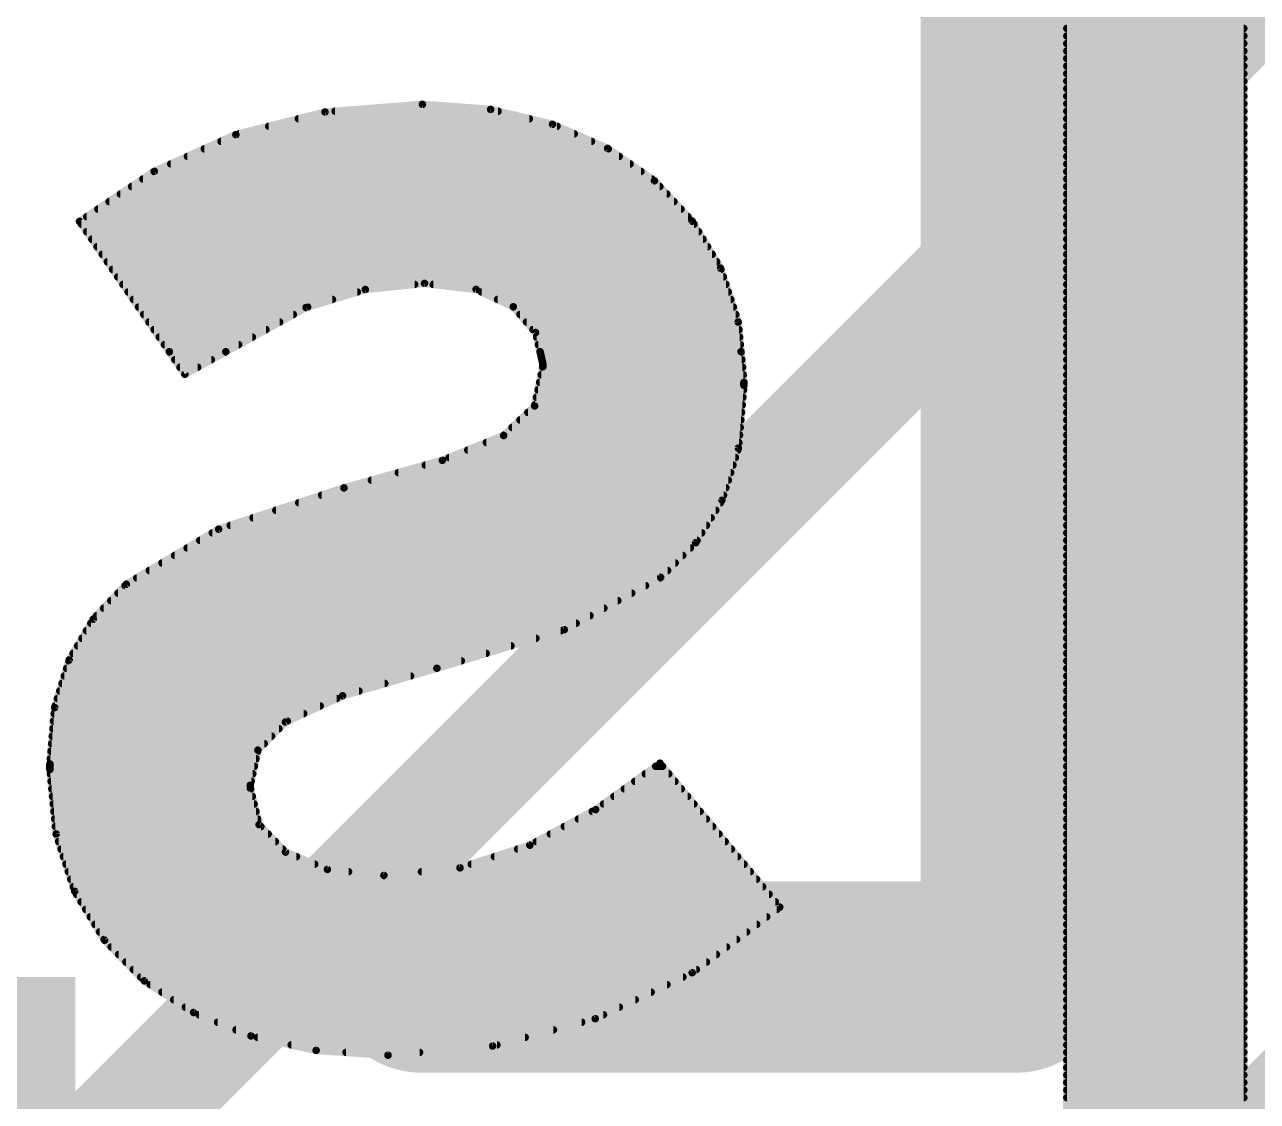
# Model space of a CAD drawing. Extents: x -15.2 to 71.4, y -14.5 to 36.9.
# Drawn here: x 29.623 to 31.26, y 19.625 to 21.055 of the extents above; entities that cross this region are included whole.
import ezdxf

# ---------------------------------------------------------------- set-up
doc = ezdxf.new("R2010")
doc.units = 0
for name, color, linetype in [('1', 12, 'CONTINUOUS'), ('16', 132, 'CONTINUOUS'), ('21', 41, 'CONTINUOUS'), ('22', 40, 'CONTINUOUS')]:
    doc.layers.add(name, color=color, linetype=linetype)

# ---------------------------------------------------------------- blocks, each defined once
blk = doc.blocks.new('RECT')
blk.add_solid([(-0.5, -0.5), (0.5, -0.5), (-0.5, 0.5), (0.5, 0.5)])

msp = doc.modelspace()

# ---------------------------------------------------------------- linework, layer by layer
at = {"layer": '16', "const_width": 0.1524}
for points in [[(37.338, 27.178), (24.384, 14.224)], [(37.338, 25.654), (25.654, 13.97)]]:
    msp.add_lwpolyline(points, dxfattribs=at)
at = {"layer": '21', "const_width": 0.254}
for points in [[(30.94, 19.79), (30.94, 28.59)], [(30.1498, 19.79), (30.94, 19.79)]]:
    msp.add_lwpolyline(points, dxfattribs=at)
at = {"layer": '21', "const_width": 0.127}
for points in [[(30.1498, 19.8535, 1), (30.1498, 19.7265)], [(30.94, 19.7265, 1), (30.94, 19.8535)], [(30.8765, 19.79, 1), (31.0035, 19.79)]]:
    msp.add_lwpolyline(points, format="xyb", dxfattribs=at)
at = {"layer": '22', "const_width": 0.01}
for points in [[(31.242, 21.5855), (31.242, 19.0545)], [(31.007, 19.2895), (31.007, 21.3505)], [(31.007, 21.06), (31.242, 21.06)], [(31.007, 21.05), (31.242, 21.05)], [(31.007, 21.04), (31.242, 21.04)], [(31.007, 21.03), (31.242, 21.03)], [(31.007, 21.02), (31.242, 21.02)], [(31.007, 21.01), (31.242, 21.01)], [(31.007, 21), (31.242, 21)], [(31.007, 20.99), (31.242, 20.99)], [(31.007, 20.98), (31.242, 20.98)], [(31.007, 20.97), (31.242, 20.97)], [(31.007, 20.96), (31.242, 20.96)], [(29.9033, 20.9089), (30.0217, 20.9389)], [(30.0217, 20.9389), (30.1511, 20.9491)], [(30.0351, 20.94), (30.2516, 20.94)], [(30.1511, 20.9491), (30.2416, 20.9424)], [(30.2416, 20.9424), (30.3239, 20.9226)], [(31.007, 20.95), (31.242, 20.95)], [(31.007, 20.94), (31.242, 20.94)], [(29.9471, 20.92), (30.3299, 20.92)], [(29.9865, 20.93), (30.2932, 20.93)], [(30.3239, 20.9226), (30.3971, 20.8906)], [(31.007, 20.93), (31.242, 20.93)], [(31.007, 20.92), (31.242, 20.92)], [(29.7951, 20.8602), (29.9033, 20.9089)], [(29.9077, 20.91), (30.3527, 20.91)], [(31.007, 20.91), (31.242, 20.91)], [(29.8614, 20.89), (30.3979, 20.89)], [(29.8836, 20.9), (30.3756, 20.9)], [(30.3971, 20.8906), (30.4593, 20.8476)], [(31.007, 20.9), (31.242, 20.9)], [(31.007, 20.89), (31.242, 20.89)], [(29.8169, 20.87), (30.4269, 20.87)], [(29.8391, 20.88), (30.4124, 20.88)], [(31.007, 20.88), (31.242, 20.88)], [(31.007, 20.87), (31.242, 20.87)], [(29.6958, 20.7937), (29.7951, 20.8602)], [(29.7948, 20.86), (30.4413, 20.86)], [(31.007, 20.86), (31.242, 20.86)], [(29.7649, 20.84), (30.4664, 20.84)], [(29.7799, 20.85), (30.4558, 20.85)], [(30.4593, 20.8476), (30.5094, 20.794)], [(31.007, 20.85), (31.242, 20.85)], [(31.007, 20.84), (31.242, 20.84)], [(29.7351, 20.82), (30.4851, 20.82)], [(29.75, 20.83), (30.4757, 20.83)], [(31.007, 20.83), (31.242, 20.83)], [(31.007, 20.82), (31.242, 20.82)], [(29.7201, 20.81), (30.4944, 20.81)], [(31.007, 20.81), (31.242, 20.81)], [(29.815, 20.6206), (29.6958, 20.7937)], [(29.6983, 20.79), (30.5118, 20.79)], [(29.7052, 20.8), (30.5037, 20.8)], [(30.5094, 20.794), (30.5471, 20.7315)], [(31.007, 20.8), (31.242, 20.8)], [(31.007, 20.79), (31.242, 20.79)], [(29.7052, 20.78), (30.5178, 20.78)], [(31.007, 20.78), (31.242, 20.78)], [(29.7121, 20.77), (30.5238, 20.77)], [(29.719, 20.76), (30.5298, 20.76)], [(31.007, 20.77), (31.242, 20.77)], [(31.007, 20.76), (31.242, 20.76)], [(29.7259, 20.75), (30.5359, 20.75)], [(29.7327, 20.74), (30.5419, 20.74)], [(31.007, 20.75), (31.242, 20.75)], [(31.007, 20.74), (31.242, 20.74)], [(29.7396, 20.73), (30.5475, 20.73)], [(30.5471, 20.7315), (30.5705, 20.6601)], [(31.007, 20.73), (31.242, 20.73)], [(29.7465, 20.72), (30.5508, 20.72)], [(29.7534, 20.71), (30.1407, 20.71)], [(30.1539, 20.7114), (30.0752, 20.7032)], [(30.2224, 20.7033), (30.1539, 20.7114)], [(30.1655, 20.71), (30.5541, 20.71)], [(31.007, 20.72), (31.242, 20.72)], [(31.007, 20.71), (31.242, 20.71)], [(29.7603, 20.7), (30.0646, 20.7)], [(29.7672, 20.69), (30.0316, 20.69)], [(30.0752, 20.7032), (29.9966, 20.6794)], [(30.2718, 20.6803), (30.2224, 20.7033)], [(30.2296, 20.7), (30.5574, 20.7)], [(30.251, 20.69), (30.5607, 20.69)], [(31.007, 20.7), (31.242, 20.7)], [(31.007, 20.69), (31.242, 20.69)], [(29.7741, 20.68), (29.9987, 20.68)], [(29.9966, 20.6794), (29.89, 20.6206)], [(30.3014, 20.6461), (30.2718, 20.6803)], [(30.2721, 20.68), (30.564, 20.68)], [(31.007, 20.68), (31.242, 20.68)], [(29.781, 20.67), (29.9796, 20.67)], [(29.7879, 20.66), (29.9615, 20.66)], [(30.2807, 20.67), (30.5673, 20.67)], [(30.2894, 20.66), (30.5705, 20.66)], [(30.5705, 20.6601), (30.5743, 20.6206)], [(31.007, 20.67), (31.242, 20.67)], [(31.007, 20.66), (31.242, 20.66)], [(29.7948, 20.65), (29.9433, 20.65)], [(29.8017, 20.64), (29.9252, 20.64)], [(30.298, 20.65), (30.5715, 20.65)], [(30.3074, 20.6206), (30.3014, 20.6461)], [(30.3028, 20.64), (30.5724, 20.64)], [(31.007, 20.65), (31.242, 20.65)], [(31.007, 20.64), (31.242, 20.64)], [(29.8086, 20.63), (29.907, 20.63)], [(30.3052, 20.63), (30.5734, 20.63)], [(31.007, 20.63), (31.242, 20.63)], [(29.89, 20.6206), (29.815, 20.6206)], [(29.815, 20.6206), (29.89, 20.6206)], [(29.8357, 20.5907), (29.815, 20.6206)], [(29.8155, 20.62), (29.8889, 20.62)], [(29.8223, 20.61), (29.8707, 20.61)], [(29.89, 20.6206), (29.8357, 20.5907)], [(30.5743, 20.6206), (30.3074, 20.6206)], [(30.3074, 20.6206), (30.5743, 20.6206)], [(30.3111, 20.6044), (30.3074, 20.6206)], [(30.3075, 20.62), (30.5743, 20.62)], [(30.3098, 20.61), (30.5753, 20.61)], [(30.5743, 20.6206), (30.5781, 20.5797)], [(31.007, 20.62), (31.242, 20.62)], [(31.007, 20.61), (31.242, 20.61)], [(29.8292, 20.6), (29.8526, 20.6)], [(30.3002, 20.5486), (30.3111, 20.6007)], [(30.311, 20.6), (30.5762, 20.6)], [(30.3111, 20.6007), (30.3111, 20.6044)], [(31.007, 20.6), (31.242, 20.6)], [(30.3068, 20.58), (30.5781, 20.58)], [(30.3089, 20.59), (30.5772, 20.59)], [(30.5781, 20.576), (30.5707, 20.4925)], [(30.5781, 20.5797), (30.5781, 20.576)], [(31.007, 20.59), (31.242, 20.59)], [(31.007, 20.58), (31.242, 20.58)], [(30.3026, 20.56), (30.5767, 20.56)], [(30.3047, 20.57), (30.5776, 20.57)], [(31.007, 20.57), (31.242, 20.57)], [(31.007, 20.56), (31.242, 20.56)], [(30.259, 20.5093), (30.3002, 20.5486)], [(30.3005, 20.55), (30.5758, 20.55)], [(31.007, 20.55), (31.242, 20.55)], [(30.2807, 20.53), (30.5741, 20.53)], [(30.2912, 20.54), (30.5749, 20.54)], [(31.007, 20.54), (31.242, 20.54)], [(31.007, 20.53), (31.242, 20.53)], [(30.1776, 20.4764), (30.259, 20.5093)], [(30.2598, 20.51), (30.5723, 20.51)], [(30.2702, 20.52), (30.5732, 20.52)], [(31.007, 20.52), (31.242, 20.52)], [(31.007, 20.51), (31.242, 20.51)], [(30.2361, 20.5), (30.5714, 20.5)], [(30.5707, 20.4925), (30.5489, 20.4233)], [(31.007, 20.5), (31.242, 20.5)], [(30.0469, 20.4398), (30.1776, 20.4764)], [(30.1866, 20.48), (30.5668, 20.48)], [(30.2114, 20.49), (30.5699, 20.49)], [(31.007, 20.49), (31.242, 20.49)], [(31.007, 20.48), (31.242, 20.48)], [(30.1191, 20.46), (30.5605, 20.46)], [(30.1549, 20.47), (30.5636, 20.47)], [(31.007, 20.47), (31.242, 20.47)], [(31.007, 20.46), (31.242, 20.46)], [(30.0834, 20.45), (30.5573, 20.45)], [(31.007, 20.45), (31.242, 20.45)], [(29.8805, 20.3849), (30.0469, 20.4398)], [(30.0172, 20.43), (30.551, 20.43)], [(30.0476, 20.44), (30.5541, 20.44)], [(31.007, 20.44), (31.242, 20.44)], [(31.007, 20.43), (31.242, 20.43)], [(29.9869, 20.42), (30.5468, 20.42)], [(30.5489, 20.4233), (30.514, 20.3669)], [(31.007, 20.42), (31.242, 20.42)], [(29.9262, 20.4), (30.5345, 20.4)], [(29.9565, 20.41), (30.5407, 20.41)], [(31.007, 20.41), (31.242, 20.41)], [(31.007, 20.4), (31.242, 20.4)], [(29.7579, 20.3118), (29.8805, 20.3849)], [(29.8722, 20.38), (30.5221, 20.38)], [(29.8959, 20.39), (30.5283, 20.39)], [(31.007, 20.39), (31.242, 20.39)], [(31.007, 20.38), (31.242, 20.38)], [(29.8555, 20.37), (30.5159, 20.37)], [(30.514, 20.3669), (30.4675, 20.3209)], [(31.007, 20.37), (31.242, 20.37)], [(29.822, 20.35), (30.4969, 20.35)], [(29.8387, 20.36), (30.507, 20.36)], [(31.007, 20.36), (31.242, 20.36)], [(31.007, 20.35), (31.242, 20.35)], [(29.7885, 20.33), (30.4767, 20.33)], [(29.8052, 20.34), (30.4868, 20.34)], [(31.007, 20.34), (31.242, 20.34)], [(31.007, 20.33), (31.242, 20.33)], [(29.7717, 20.32), (30.4658, 20.32)], [(30.4675, 20.3209), (30.3395, 20.2514)], [(31.007, 20.32), (31.242, 20.32)], [(29.7138, 20.2652), (29.7579, 20.3118)], [(29.7468, 20.3), (30.429, 20.3)], [(29.7562, 20.31), (30.4474, 20.31)], [(31.007, 20.31), (31.242, 20.31)], [(31.007, 20.3), (31.242, 20.3)], [(29.7278, 20.28), (30.3921, 20.28)], [(29.7373, 20.29), (30.4106, 20.29)], [(31.007, 20.29), (31.242, 20.29)], [(31.007, 20.28), (31.242, 20.28)], [(29.682, 20.2112), (29.7138, 20.2652)], [(29.7183, 20.27), (30.3737, 20.27)], [(31.007, 20.27), (31.242, 20.27)], [(29.7049, 20.25), (30.3348, 20.25)], [(29.7108, 20.26), (30.3553, 20.26)], [(30.3395, 20.2514), (30.1703, 20.2002)], [(31.007, 20.26), (31.242, 20.26)], [(31.007, 20.25), (31.242, 20.25)], [(29.699, 20.24), (30.3018, 20.24)], [(31.007, 20.24), (31.242, 20.24)], [(29.6872, 20.22), (30.2357, 20.22)], [(29.6931, 20.23), (30.2687, 20.23)], [(31.007, 20.23), (31.242, 20.23)], [(31.007, 20.22), (31.242, 20.22)], [(29.6627, 20.148), (29.682, 20.2112)], [(29.6786, 20.2), (30.1696, 20.2)], [(29.6817, 20.21), (30.2027, 20.21)], [(30.1703, 20.2002), (30.045, 20.1636)], [(31.007, 20.21), (31.242, 20.21)], [(31.007, 20.2), (31.242, 20.2)], [(29.6756, 20.19), (30.1353, 20.19)], [(31.007, 20.19), (31.242, 20.19)], [(29.6695, 20.17), (30.0668, 20.17)], [(29.6725, 20.18), (30.1011, 20.18)], [(31.007, 20.18), (31.242, 20.18)], [(31.007, 20.17), (31.242, 20.17)], [(29.6633, 20.15), (30.0153, 20.15)], [(29.6664, 20.16), (30.0371, 20.16)], [(30.045, 20.1636), (29.9692, 20.1289)], [(31.007, 20.16), (31.242, 20.16)], [(31.007, 20.15), (31.242, 20.15)], [(29.6564, 20.0731), (29.6627, 20.148)], [(29.6621, 20.14), (29.9934, 20.14)], [(31.007, 20.14), (31.242, 20.14)], [(29.6604, 20.12), (29.9605, 20.12)], [(29.6612, 20.13), (29.9716, 20.13)], [(29.9692, 20.1289), (29.9326, 20.0914)], [(31.007, 20.13), (31.242, 20.13)], [(31.007, 20.12), (31.242, 20.12)], [(29.6587, 20.1), (29.941, 20.1)], [(29.6595, 20.11), (29.9507, 20.11)], [(31.007, 20.11), (31.242, 20.11)], [(31.007, 20.1), (31.242, 20.1)], [(29.6578, 20.09), (29.9323, 20.09)], [(29.9326, 20.0914), (29.9225, 20.0448)], [(31.007, 20.09), (31.242, 20.09)], [(29.6564, 20.0658), (29.6564, 20.0731)], [(29.6564, 20.07), (29.928, 20.07)], [(29.657, 20.08), (29.9301, 20.08)], [(30.3812, 20.0125), (30.4666, 20.074)], [(30.461, 20.07), (30.4699, 20.07)], [(30.4666, 20.074), (30.6257, 19.8829)], [(31.007, 20.08), (31.242, 20.08)], [(31.007, 20.07), (31.242, 20.07)], [(29.6647, 19.98), (29.6564, 20.0658)], [(29.657, 20.06), (29.9258, 20.06)], [(30.4471, 20.06), (30.4783, 20.06)], [(31.007, 20.06), (31.242, 20.06)], [(29.658, 20.05), (29.9237, 20.05)], [(29.6589, 20.04), (29.9228, 20.04)], [(29.9225, 20.0448), (29.9225, 20.0411)], [(29.9225, 20.0411), (29.9342, 19.9924)], [(30.4194, 20.04), (30.4949, 20.04)], [(30.4333, 20.05), (30.4866, 20.05)], [(31.007, 20.05), (31.242, 20.05)], [(31.007, 20.04), (31.242, 20.04)], [(29.6599, 20.03), (29.9252, 20.03)], [(29.6608, 20.02), (29.9276, 20.02)], [(30.3917, 20.02), (30.5116, 20.02)], [(30.4056, 20.03), (30.5032, 20.03)], [(31.007, 20.03), (31.242, 20.03)], [(31.007, 20.02), (31.242, 20.02)], [(29.6618, 20.01), (29.93, 20.01)], [(30.2938, 19.9652), (30.3812, 20.0125)], [(30.3767, 20.01), (30.5199, 20.01)], [(31.007, 20.01), (31.242, 20.01)], [(29.6627, 20), (29.9324, 20)], [(29.6637, 19.99), (29.9366, 19.99)], [(29.9342, 19.9924), (29.9692, 19.9561)], [(30.3397, 19.99), (30.5365, 19.99)], [(30.3582, 20), (30.5282, 20)], [(31.007, 20), (31.242, 20)], [(31.007, 19.99), (31.242, 19.99)], [(29.6894, 19.9039), (29.6647, 19.98)], [(29.6647, 19.98), (29.9462, 19.98)], [(29.6679, 19.97), (29.9558, 19.97)], [(30.3026, 19.97), (30.5532, 19.97)], [(30.3211, 19.98), (30.5449, 19.98)], [(31.007, 19.98), (31.242, 19.98)], [(31.007, 19.97), (31.242, 19.97)], [(29.6712, 19.96), (29.9654, 19.96)], [(29.9692, 19.9561), (30.0249, 19.933)], [(30.201, 19.9351), (30.2938, 19.9652)], [(30.2777, 19.96), (30.5615, 19.96)], [(31.007, 19.96), (31.242, 19.96)], [(29.6744, 19.95), (29.9838, 19.95)], [(29.6777, 19.94), (30.008, 19.94)], [(30.216, 19.94), (30.5782, 19.94)], [(30.2468, 19.95), (30.5698, 19.95)], [(31.007, 19.95), (31.242, 19.95)], [(31.007, 19.94), (31.242, 19.94)], [(29.6809, 19.93), (30.053, 19.93)], [(29.6841, 19.92), (30.5948, 19.92)], [(30.0249, 19.933), (30.0999, 19.925)], [(30.0999, 19.925), (30.201, 19.9351)], [(30.1499, 19.93), (30.5865, 19.93)], [(31.007, 19.93), (31.242, 19.93)], [(31.007, 19.92), (31.242, 19.92)], [(29.6874, 19.91), (30.6031, 19.91)], [(29.729, 19.839), (29.6894, 19.9039)], [(31.007, 19.91), (31.242, 19.91)], [(29.6918, 19.9), (30.6115, 19.9)], [(29.6979, 19.89), (30.6198, 19.89)], [(31.007, 19.9), (31.242, 19.9)], [(31.007, 19.89), (31.242, 19.89)], [(29.704, 19.88), (30.6218, 19.88)], [(30.6257, 19.8829), (30.5094, 19.7958)], [(31.007, 19.88), (31.242, 19.88)], [(29.7101, 19.87), (30.6084, 19.87)], [(29.7162, 19.86), (30.5951, 19.86)], [(31.007, 19.87), (31.242, 19.87)], [(31.007, 19.86), (31.242, 19.86)], [(29.7223, 19.85), (30.5817, 19.85)], [(29.7284, 19.84), (30.5684, 19.84)], [(29.7817, 19.7851), (29.729, 19.839)], [(31.007, 19.85), (31.242, 19.85)], [(31.007, 19.84), (31.242, 19.84)], [(29.7378, 19.83), (30.555, 19.83)], [(31.007, 19.83), (31.242, 19.83)], [(29.7476, 19.82), (30.5416, 19.82)], [(29.7573, 19.81), (30.5283, 19.81)], [(31.007, 19.82), (31.242, 19.82)], [(31.007, 19.81), (31.242, 19.81)], [(29.7671, 19.8), (30.5149, 19.8)], [(29.7769, 19.79), (30.497, 19.79)], [(30.5094, 19.7958), (30.3806, 19.7348)], [(31.007, 19.8), (31.242, 19.8)], [(31.007, 19.79), (31.242, 19.79)], [(29.8471, 19.743), (29.7817, 19.7851)], [(29.7896, 19.78), (30.476, 19.78)], [(31.007, 19.78), (31.242, 19.78)], [(29.8052, 19.77), (30.4549, 19.77)], [(29.8207, 19.76), (30.4338, 19.76)], [(31.007, 19.77), (31.242, 19.77)], [(31.007, 19.76), (31.242, 19.76)], [(29.8363, 19.75), (30.4127, 19.75)], [(29.9234, 19.7119), (29.8471, 19.743)], [(29.8545, 19.74), (30.3916, 19.74)], [(31.007, 19.75), (31.242, 19.75)], [(31.007, 19.74), (31.242, 19.74)], [(29.8791, 19.73), (30.3627, 19.73)], [(30.3806, 19.7348), (30.2444, 19.6985)], [(31.007, 19.73), (31.242, 19.73)], [(29.9036, 19.72), (30.3251, 19.72)], [(30.01, 19.6926), (29.9234, 19.7119)], [(29.9321, 19.71), (30.2875, 19.71)], [(31.007, 19.72), (31.242, 19.72)], [(31.007, 19.71), (31.242, 19.71)], [(29.9769, 19.7), (30.25, 19.7)], [(30.1054, 19.6863), (30.01, 19.6926)], [(30.2444, 19.6985), (30.1054, 19.6863)], [(31.007, 19.7), (31.242, 19.7)], [(30.0497, 19.69), (30.1473, 19.69)], [(31.007, 19.69), (31.242, 19.69)], [(31.007, 19.68), (31.242, 19.68)], [(31.007, 19.67), (31.242, 19.67)], [(31.007, 19.66), (31.242, 19.66)], [(31.007, 19.65), (31.242, 19.65)], [(31.007, 19.64), (31.242, 19.64)], [(31.007, 19.63), (31.242, 19.63)], [(31.007, 19.62), (31.242, 19.62)]]:
    msp.add_lwpolyline(points, dxfattribs=at)
at = {"layer": '22', "const_width": 0.005}
for points in [[(31.007, 21.0525, 1), (31.007, 21.0475)], [(31.242, 21.0475, 1), (31.242, 21.0525)], [(31.007, 21.0425, 1), (31.007, 21.0375)], [(31.242, 21.0375, 1), (31.242, 21.0425)], [(31.007, 21.0325, 1), (31.007, 21.0275)], [(31.007, 21.0225, 1), (31.007, 21.0175)], [(31.242, 21.0275, 1), (31.242, 21.0325)], [(31.242, 21.0175, 1), (31.242, 21.0225)], [(31.007, 21.0125, 1), (31.007, 21.0075)], [(31.007, 21.0025, 1), (31.007, 20.9975)], [(31.242, 21.0075, 1), (31.242, 21.0125)], [(31.242, 20.9975, 1), (31.242, 21.0025)], [(31.007, 20.9925, 1), (31.007, 20.9875)], [(31.242, 20.9875, 1), (31.242, 20.9925)], [(31.007, 20.9825, 1), (31.007, 20.9775)], [(31.007, 20.9725, 1), (31.007, 20.9675)], [(31.242, 20.9775, 1), (31.242, 20.9825)], [(31.242, 20.9675, 1), (31.242, 20.9725)], [(31.007, 20.9625, 1), (31.007, 20.9575)], [(31.242, 20.9575, 1), (31.242, 20.9625)], [(30.0215, 20.9414, 1), (30.0219, 20.9365)], [(30.0223, 20.9365, 1), (30.0211, 20.9414)], [(30.0351, 20.9425, 1), (30.0351, 20.9375)], [(30.1513, 20.9516, 1), (30.1509, 20.9466)], [(30.1513, 20.9466, 1), (30.1509, 20.9516)], [(30.2422, 20.9448, 1), (30.2411, 20.94)], [(30.2415, 20.9399, 1), (30.2418, 20.9449)], [(30.2516, 20.9375, 1), (30.2516, 20.9425)], [(31.007, 20.9525, 1), (31.007, 20.9475)], [(31.007, 20.9425, 1), (31.007, 20.9375)], [(31.242, 20.9475, 1), (31.242, 20.9525)], [(31.242, 20.9375, 1), (31.242, 20.9425)], [(29.9471, 20.9225, 1), (29.9471, 20.9175)], [(29.9865, 20.9325, 1), (29.9865, 20.9275)], [(30.2932, 20.9275, 1), (30.2932, 20.9325)], [(30.3249, 20.9249, 1), (30.3229, 20.9203)], [(30.3234, 20.9202, 1), (30.3245, 20.925)], [(30.3299, 20.9175, 1), (30.3299, 20.9225)], [(31.007, 20.9325, 1), (31.007, 20.9275)], [(31.007, 20.9225, 1), (31.007, 20.9175)], [(31.242, 20.9275, 1), (31.242, 20.9325)], [(31.242, 20.9175, 1), (31.242, 20.9225)], [(29.9027, 20.9113, 1), (29.9039, 20.9065)], [(29.9043, 20.9066, 1), (29.9023, 20.9112)], [(29.9077, 20.9125, 1), (29.9077, 20.9075)], [(30.3527, 20.9075, 1), (30.3527, 20.9125)], [(31.007, 20.9125, 1), (31.007, 20.9075)], [(31.242, 20.9075, 1), (31.242, 20.9125)], [(29.8614, 20.8925, 1), (29.8614, 20.8875)], [(29.8836, 20.9025, 1), (29.8836, 20.8975)], [(30.3756, 20.8975, 1), (30.3756, 20.9025)], [(30.3985, 20.8926, 1), (30.3957, 20.8885)], [(30.3961, 20.8883, 1), (30.3981, 20.8929)], [(30.3979, 20.8875, 1), (30.3979, 20.8925)], [(31.007, 20.9025, 1), (31.007, 20.8975)], [(31.007, 20.8925, 1), (31.007, 20.8875)], [(31.242, 20.8975, 1), (31.242, 20.9025)], [(31.242, 20.8875, 1), (31.242, 20.8925)], [(29.8169, 20.8725, 1), (29.8169, 20.8675)], [(29.8391, 20.8825, 1), (29.8391, 20.8775)], [(30.4124, 20.8775, 1), (30.4124, 20.8825)], [(30.4269, 20.8675, 1), (30.4269, 20.8725)], [(31.007, 20.8825, 1), (31.007, 20.8775)], [(31.007, 20.8725, 1), (31.007, 20.8675)], [(31.242, 20.8775, 1), (31.242, 20.8825)], [(31.242, 20.8675, 1), (31.242, 20.8725)], [(29.7948, 20.8625, 1), (29.7948, 20.8575)], [(29.7941, 20.8625, 1), (29.7961, 20.8579)], [(29.7965, 20.8581, 1), (29.7937, 20.8623)], [(30.4413, 20.8575, 1), (30.4413, 20.8625)], [(31.007, 20.8625, 1), (31.007, 20.8575)], [(31.242, 20.8575, 1), (31.242, 20.8625)], [(29.7649, 20.8425, 1), (29.7649, 20.8375)], [(29.7799, 20.8525, 1), (29.7799, 20.8475)], [(30.4558, 20.8475, 1), (30.4558, 20.8525)], [(30.4611, 20.8493, 1), (30.4574, 20.8459)], [(30.4579, 20.8456, 1), (30.4607, 20.8497)], [(30.4664, 20.8375, 1), (30.4664, 20.8425)], [(31.007, 20.8525, 1), (31.007, 20.8475)], [(31.007, 20.8425, 1), (31.007, 20.8375)], [(31.242, 20.8475, 1), (31.242, 20.8525)], [(31.242, 20.8375, 1), (31.242, 20.8425)], [(29.7351, 20.8225, 1), (29.7351, 20.8175)], [(29.75, 20.8325, 1), (29.75, 20.8275)], [(30.4757, 20.8275, 1), (30.4757, 20.8325)], [(30.4851, 20.8175, 1), (30.4851, 20.8225)], [(31.007, 20.8325, 1), (31.007, 20.8275)], [(31.007, 20.8225, 1), (31.007, 20.8175)], [(31.242, 20.8275, 1), (31.242, 20.8325)], [(31.242, 20.8175, 1), (31.242, 20.8225)], [(29.7201, 20.8125, 1), (29.7201, 20.8075)], [(30.4944, 20.8075, 1), (30.4944, 20.8125)], [(31.007, 20.8125, 1), (31.007, 20.8075)], [(31.242, 20.8075, 1), (31.242, 20.8125)], [(29.6978, 20.7951, 1), (29.6937, 20.7922)], [(29.6944, 20.7957, 1), (29.6971, 20.7916)], [(29.6983, 20.7925, 1), (29.6983, 20.7875)], [(29.7052, 20.8025, 1), (29.7052, 20.7975)], [(30.5037, 20.7975, 1), (30.5037, 20.8025)], [(30.5115, 20.7953, 1), (30.5072, 20.7927)], [(30.5075, 20.7923, 1), (30.5112, 20.7957)], [(30.5118, 20.7875, 1), (30.5118, 20.7925)], [(31.007, 20.8025, 1), (31.007, 20.7975)], [(31.007, 20.7925, 1), (31.007, 20.7875)], [(31.242, 20.7975, 1), (31.242, 20.8025)], [(31.242, 20.7875, 1), (31.242, 20.7925)], [(29.7052, 20.7825, 1), (29.7052, 20.7775)], [(30.5178, 20.7775, 1), (30.5178, 20.7825)], [(31.007, 20.7825, 1), (31.007, 20.7775)], [(31.242, 20.7775, 1), (31.242, 20.7825)], [(29.7121, 20.7725, 1), (29.7121, 20.7675)], [(29.719, 20.7625, 1), (29.719, 20.7575)], [(30.5238, 20.7675, 1), (30.5238, 20.7725)], [(30.5298, 20.7575, 1), (30.5298, 20.7625)], [(31.007, 20.7725, 1), (31.007, 20.7675)], [(31.007, 20.7625, 1), (31.007, 20.7575)], [(31.242, 20.7675, 1), (31.242, 20.7725)], [(31.242, 20.7575, 1), (31.242, 20.7625)], [(29.7259, 20.7525, 1), (29.7259, 20.7475)], [(29.7327, 20.7425, 1), (29.7327, 20.7375)], [(30.5359, 20.7475, 1), (30.5359, 20.7525)], [(30.5419, 20.7375, 1), (30.5419, 20.7425)], [(31.007, 20.7525, 1), (31.007, 20.7475)], [(31.007, 20.7425, 1), (31.007, 20.7375)], [(31.242, 20.7475, 1), (31.242, 20.7525)], [(31.242, 20.7375, 1), (31.242, 20.7425)], [(29.7396, 20.7325, 1), (29.7396, 20.7275)], [(30.5494, 20.7323, 1), (30.5447, 20.7307)], [(30.5449, 20.7302, 1), (30.5492, 20.7328)], [(30.5475, 20.7275, 1), (30.5475, 20.7325)], [(31.007, 20.7325, 1), (31.007, 20.7275)], [(31.242, 20.7275, 1), (31.242, 20.7325)], [(29.7465, 20.7225, 1), (29.7465, 20.7175)], [(29.7534, 20.7125, 1), (29.7534, 20.7075)], [(30.1407, 20.7075, 1), (30.1407, 20.7125)], [(30.1542, 20.7138, 1), (30.1536, 20.7089)], [(30.1541, 20.7089, 1), (30.1536, 20.7138)], [(30.1655, 20.7125, 1), (30.1655, 20.7075)], [(30.5508, 20.7175, 1), (30.5508, 20.7225)], [(30.5541, 20.7075, 1), (30.5541, 20.7125)], [(31.007, 20.7225, 1), (31.007, 20.7175)], [(31.007, 20.7125, 1), (31.007, 20.7075)], [(31.242, 20.7175, 1), (31.242, 20.7225)], [(31.242, 20.7075, 1), (31.242, 20.7125)], [(29.7603, 20.7025, 1), (29.7603, 20.6975)], [(29.7672, 20.6925, 1), (29.7672, 20.6875)], [(30.0316, 20.6875, 1), (30.0316, 20.6925)], [(30.0646, 20.6975, 1), (30.0646, 20.7025)], [(30.075, 20.7057, 1), (30.0755, 20.7007)], [(30.076, 20.7008, 1), (30.0745, 20.7056)], [(30.2235, 20.7056, 1), (30.2214, 20.7011)], [(30.2222, 20.7009, 1), (30.2227, 20.7058)], [(30.2296, 20.7025, 1), (30.2296, 20.6975)], [(30.251, 20.6925, 1), (30.251, 20.6875)], [(30.5574, 20.6975, 1), (30.5574, 20.7025)], [(30.5607, 20.6875, 1), (30.5607, 20.6925)], [(31.007, 20.7025, 1), (31.007, 20.6975)], [(31.007, 20.6925, 1), (31.007, 20.6875)], [(31.242, 20.6975, 1), (31.242, 20.7025)], [(31.242, 20.6875, 1), (31.242, 20.6925)], [(29.7741, 20.6825, 1), (29.7741, 20.6775)], [(29.9959, 20.6818, 1), (29.9973, 20.677)], [(29.9978, 20.6772, 1), (29.9954, 20.6815)], [(29.9987, 20.6775, 1), (29.9987, 20.6825)], [(30.2737, 20.6819, 1), (30.2699, 20.6786)], [(30.2721, 20.6825, 1), (30.2721, 20.6775)], [(30.2708, 20.678, 1), (30.2729, 20.6825)], [(30.564, 20.6775, 1), (30.564, 20.6825)], [(31.007, 20.6825, 1), (31.007, 20.6775)], [(31.242, 20.6775, 1), (31.242, 20.6825)], [(29.781, 20.6725, 1), (29.781, 20.6675)], [(29.7879, 20.6625, 1), (29.7879, 20.6575)], [(29.9615, 20.6575, 1), (29.9615, 20.6625)], [(29.9796, 20.6675, 1), (29.9796, 20.6725)], [(30.2807, 20.6725, 1), (30.2807, 20.6675)], [(30.2894, 20.6625, 1), (30.2894, 20.6575)], [(30.5673, 20.6675, 1), (30.5673, 20.6725)], [(30.573, 20.6603, 1), (30.568, 20.6598)], [(30.5681, 20.6593, 1), (30.5729, 20.6608)], [(30.5705, 20.6575, 1), (30.5705, 20.6625)], [(31.007, 20.6725, 1), (31.007, 20.6675)], [(31.007, 20.6625, 1), (31.007, 20.6575)], [(31.242, 20.6675, 1), (31.242, 20.6725)], [(31.242, 20.6575, 1), (31.242, 20.6625)], [(29.7948, 20.6525, 1), (29.7948, 20.6475)], [(29.8017, 20.6425, 1), (29.8017, 20.6375)], [(29.9252, 20.6375, 1), (29.9252, 20.6425)], [(29.9433, 20.6475, 1), (29.9433, 20.6525)], [(30.298, 20.6525, 1), (30.298, 20.6475)], [(30.3038, 20.6467, 1), (30.299, 20.6456)], [(30.2995, 20.6445, 1), (30.3033, 20.6478)], [(30.3028, 20.6425, 1), (30.3028, 20.6375)], [(30.5715, 20.6475, 1), (30.5715, 20.6525)], [(30.5724, 20.6375, 1), (30.5724, 20.6425)], [(31.007, 20.6525, 1), (31.007, 20.6475)], [(31.007, 20.6425, 1), (31.007, 20.6375)], [(31.242, 20.6475, 1), (31.242, 20.6525)], [(31.242, 20.6375, 1), (31.242, 20.6425)], [(29.8086, 20.6325, 1), (29.8086, 20.6275)], [(29.907, 20.6275, 1), (29.907, 20.6325)], [(30.3052, 20.6325, 1), (30.3052, 20.6275)], [(30.5734, 20.6275, 1), (30.5734, 20.6325)], [(31.007, 20.6325, 1), (31.007, 20.6275)], [(31.242, 20.6275, 1), (31.242, 20.6325)], [(29.8171, 20.6221, 1), (29.813, 20.6192)], [(29.815, 20.6231, 1), (29.815, 20.6181)], [(29.815, 20.6231, 1), (29.815, 20.6181)], [(29.8155, 20.6225, 1), (29.8155, 20.6175)], [(29.813, 20.6192, 1), (29.8171, 20.6221)], [(29.8223, 20.6125, 1), (29.8223, 20.6075)], [(29.8707, 20.6075, 1), (29.8707, 20.6125)], [(29.8888, 20.6228, 1), (29.8912, 20.6184)], [(29.8912, 20.6184, 1), (29.8888, 20.6228)], [(29.8889, 20.6175, 1), (29.8889, 20.6225)], [(29.89, 20.6181, 1), (29.89, 20.6231)], [(29.89, 20.6181, 1), (29.89, 20.6231)], [(30.3098, 20.6212, 1), (30.3049, 20.6201)], [(30.3074, 20.6231, 1), (30.3074, 20.6181)], [(30.3074, 20.6231, 1), (30.3074, 20.6181)], [(30.3049, 20.6201, 1), (30.3098, 20.6212)], [(30.3075, 20.6225, 1), (30.3075, 20.6175)], [(30.3098, 20.6125, 1), (30.3098, 20.6075)], [(30.5768, 20.6209, 1), (30.5718, 20.6204)], [(30.5718, 20.6204, 1), (30.5768, 20.6209)], [(30.5743, 20.6181, 1), (30.5743, 20.6231)], [(30.5743, 20.6181, 1), (30.5743, 20.6231)], [(30.5743, 20.6175, 1), (30.5743, 20.6225)], [(30.5753, 20.6075, 1), (30.5753, 20.6125)], [(31.007, 20.6225, 1), (31.007, 20.6175)], [(31.007, 20.6125, 1), (31.007, 20.6075)], [(31.242, 20.6175, 1), (31.242, 20.6225)], [(31.242, 20.6075, 1), (31.242, 20.6125)], [(29.8292, 20.6025, 1), (29.8292, 20.5975)], [(29.8526, 20.5975, 1), (29.8526, 20.6025)], [(30.311, 20.6025, 1), (30.311, 20.5975)], [(30.3136, 20.6044, 1), (30.3086, 20.6044)], [(30.3086, 20.6007, 1), (30.3136, 20.6007)], [(30.3087, 20.6038, 1), (30.3136, 20.6049)], [(30.3136, 20.6002, 1), (30.3087, 20.6012)], [(30.5762, 20.5975, 1), (30.5762, 20.6025)], [(31.007, 20.6025, 1), (31.007, 20.5975)], [(31.242, 20.5975, 1), (31.242, 20.6025)], [(29.8344, 20.5929, 1), (29.8369, 20.5885)], [(29.8336, 20.5892, 1), (29.8377, 20.5921)], [(30.3068, 20.5825, 1), (30.3068, 20.5775)], [(30.3089, 20.5925, 1), (30.3089, 20.5875)], [(30.5806, 20.5797, 1), (30.5756, 20.5797)], [(30.5757, 20.5795, 1), (30.5806, 20.5799)], [(30.5806, 20.5758, 1), (30.5757, 20.5763)], [(30.5772, 20.5875, 1), (30.5772, 20.5925)], [(30.5781, 20.5775, 1), (30.5781, 20.5825)], [(31.007, 20.5925, 1), (31.007, 20.5875)], [(31.007, 20.5825, 1), (31.007, 20.5775)], [(31.242, 20.5875, 1), (31.242, 20.5925)], [(31.242, 20.5775, 1), (31.242, 20.5825)], [(30.3026, 20.5625, 1), (30.3026, 20.5575)], [(30.3047, 20.5725, 1), (30.3047, 20.5675)], [(30.5756, 20.576, 1), (30.5806, 20.576)], [(30.5767, 20.5575, 1), (30.5767, 20.5625)], [(30.5776, 20.5675, 1), (30.5776, 20.5725)], [(31.007, 20.5725, 1), (31.007, 20.5675)], [(31.007, 20.5625, 1), (31.007, 20.5575)], [(31.242, 20.5675, 1), (31.242, 20.5725)], [(31.242, 20.5575, 1), (31.242, 20.5625)], [(30.2977, 20.5491, 1), (30.3026, 20.5481)], [(30.3005, 20.5525, 1), (30.3005, 20.5475)], [(30.3019, 20.5468, 1), (30.2984, 20.5504)], [(30.5758, 20.5475, 1), (30.5758, 20.5525)], [(31.007, 20.5525, 1), (31.007, 20.5475)], [(31.242, 20.5475, 1), (31.242, 20.5525)], [(30.2807, 20.5325, 1), (30.2807, 20.5275)], [(30.2912, 20.5425, 1), (30.2912, 20.5375)], [(30.5741, 20.5275, 1), (30.5741, 20.5325)], [(30.5749, 20.5375, 1), (30.5749, 20.5425)], [(31.007, 20.5425, 1), (31.007, 20.5375)], [(31.007, 20.5325, 1), (31.007, 20.5275)], [(31.242, 20.5375, 1), (31.242, 20.5425)], [(31.242, 20.5275, 1), (31.242, 20.5325)], [(30.2598, 20.5125, 1), (30.2598, 20.5075)], [(30.26, 20.507, 1), (30.2581, 20.5116)], [(30.2702, 20.5225, 1), (30.2702, 20.5175)], [(30.5723, 20.5075, 1), (30.5723, 20.5125)], [(30.5732, 20.5175, 1), (30.5732, 20.5225)], [(31.007, 20.5225, 1), (31.007, 20.5175)], [(31.007, 20.5125, 1), (31.007, 20.5075)], [(31.242, 20.5175, 1), (31.242, 20.5225)], [(31.242, 20.5075, 1), (31.242, 20.5125)], [(30.2361, 20.5025, 1), (30.2361, 20.4975)], [(30.2573, 20.5111, 1), (30.2607, 20.5075)], [(30.5731, 20.4918, 1), (30.5683, 20.4933)], [(30.5714, 20.4975, 1), (30.5714, 20.5025)], [(31.007, 20.5025, 1), (31.007, 20.4975)], [(31.242, 20.4975, 1), (31.242, 20.5025)], [(30.1767, 20.4787, 1), (30.1786, 20.474)], [(30.1783, 20.474, 1), (30.177, 20.4788)], [(30.1866, 20.4825, 1), (30.1866, 20.4775)], [(30.2114, 20.4925, 1), (30.2114, 20.4875)], [(30.5668, 20.4775, 1), (30.5668, 20.4825)], [(30.5682, 20.4927, 1), (30.5732, 20.4923)], [(30.5699, 20.4875, 1), (30.5699, 20.4925)], [(31.007, 20.4925, 1), (31.007, 20.4875)], [(31.007, 20.4825, 1), (31.007, 20.4775)], [(31.242, 20.4875, 1), (31.242, 20.4925)], [(31.242, 20.4775, 1), (31.242, 20.4825)], [(30.1191, 20.4625, 1), (30.1191, 20.4575)], [(30.1549, 20.4725, 1), (30.1549, 20.4675)], [(30.5605, 20.4575, 1), (30.5605, 20.4625)], [(30.5636, 20.4675, 1), (30.5636, 20.4725)], [(31.007, 20.4725, 1), (31.007, 20.4675)], [(31.007, 20.4625, 1), (31.007, 20.4575)], [(31.242, 20.4675, 1), (31.242, 20.4725)], [(31.242, 20.4575, 1), (31.242, 20.4625)], [(30.0834, 20.4525, 1), (30.0834, 20.4475)], [(30.5573, 20.4475, 1), (30.5573, 20.4525)], [(31.007, 20.4525, 1), (31.007, 20.4475)], [(31.242, 20.4475, 1), (31.242, 20.4525)], [(30.0172, 20.4325, 1), (30.0172, 20.4275)], [(30.0462, 20.4422, 1), (30.0476, 20.4374)], [(30.0476, 20.4425, 1), (30.0476, 20.4375)], [(30.0477, 20.4374, 1), (30.0461, 20.4422)], [(30.551, 20.4275, 1), (30.551, 20.4325)], [(30.5541, 20.4375, 1), (30.5541, 20.4425)], [(31.007, 20.4425, 1), (31.007, 20.4375)], [(31.007, 20.4325, 1), (31.007, 20.4275)], [(31.242, 20.4375, 1), (31.242, 20.4425)], [(31.242, 20.4275, 1), (31.242, 20.4325)], [(29.9869, 20.4225, 1), (29.9869, 20.4175)], [(30.5465, 20.4241, 1), (30.5513, 20.4226)], [(30.551, 20.422, 1), (30.5468, 20.4246)], [(30.5468, 20.4175, 1), (30.5468, 20.4225)], [(31.007, 20.4225, 1), (31.007, 20.4175)], [(31.242, 20.4175, 1), (31.242, 20.4225)], [(29.9262, 20.4025, 1), (29.9262, 20.3975)], [(29.9565, 20.4125, 1), (29.9565, 20.4075)], [(30.5345, 20.3975, 1), (30.5345, 20.4025)], [(30.5407, 20.4075, 1), (30.5407, 20.4125)], [(31.007, 20.4125, 1), (31.007, 20.4075)], [(31.007, 20.4025, 1), (31.007, 20.3975)], [(31.242, 20.4075, 1), (31.242, 20.4125)], [(31.242, 20.3975, 1), (31.242, 20.4025)], [(29.8722, 20.3825, 1), (29.8722, 20.3775)], [(29.8797, 20.3873, 1), (29.8812, 20.3825)], [(29.8817, 20.3828, 1), (29.8792, 20.3871)], [(29.8959, 20.3925, 1), (29.8959, 20.3875)], [(30.5221, 20.3775, 1), (30.5221, 20.3825)], [(30.5283, 20.3875, 1), (30.5283, 20.3925)], [(31.007, 20.3925, 1), (31.007, 20.3875)], [(31.007, 20.3825, 1), (31.007, 20.3775)], [(31.242, 20.3875, 1), (31.242, 20.3925)], [(31.242, 20.3775, 1), (31.242, 20.3825)], [(29.8555, 20.3725, 1), (29.8555, 20.3675)], [(30.5119, 20.3683, 1), (30.5162, 20.3656)], [(30.5158, 20.3652, 1), (30.5123, 20.3687)], [(30.5159, 20.3675, 1), (30.5159, 20.3725)], [(31.007, 20.3725, 1), (31.007, 20.3675)], [(31.242, 20.3675, 1), (31.242, 20.3725)], [(29.822, 20.3525, 1), (29.822, 20.3475)], [(29.8387, 20.3625, 1), (29.8387, 20.3575)], [(30.4969, 20.3475, 1), (30.4969, 20.3525)], [(30.507, 20.3575, 1), (30.507, 20.3625)], [(31.007, 20.3625, 1), (31.007, 20.3575)], [(31.007, 20.3525, 1), (31.007, 20.3475)], [(31.242, 20.3575, 1), (31.242, 20.3625)], [(31.242, 20.3475, 1), (31.242, 20.3525)], [(29.7885, 20.3325, 1), (29.7885, 20.3275)], [(29.8052, 20.3425, 1), (29.8052, 20.3375)], [(30.4767, 20.3275, 1), (30.4767, 20.3325)], [(30.4868, 20.3375, 1), (30.4868, 20.3425)], [(31.007, 20.3425, 1), (31.007, 20.3375)], [(31.007, 20.3325, 1), (31.007, 20.3275)], [(31.242, 20.3375, 1), (31.242, 20.3425)], [(31.242, 20.3275, 1), (31.242, 20.3325)], [(29.7717, 20.3225, 1), (29.7717, 20.3175)], [(30.4657, 20.3227, 1), (30.4693, 20.3191)], [(30.4658, 20.3175, 1), (30.4658, 20.3225)], [(30.4687, 20.3187, 1), (30.4663, 20.3231)], [(31.007, 20.3225, 1), (31.007, 20.3175)], [(31.242, 20.3175, 1), (31.242, 20.3225)], [(29.7468, 20.3025, 1), (29.7468, 20.2975)], [(29.7562, 20.3125, 1), (29.7562, 20.3075)], [(29.7566, 20.3139, 1), (29.7592, 20.3096)], [(29.7597, 20.3101, 1), (29.7561, 20.3135)], [(30.429, 20.2975, 1), (30.429, 20.3025)], [(30.4474, 20.3075, 1), (30.4474, 20.3125)], [(31.007, 20.3125, 1), (31.007, 20.3075)], [(31.007, 20.3025, 1), (31.007, 20.2975)], [(31.242, 20.3075, 1), (31.242, 20.3125)], [(31.242, 20.2975, 1), (31.242, 20.3025)], [(29.7278, 20.2825, 1), (29.7278, 20.2775)], [(29.7373, 20.2925, 1), (29.7373, 20.2875)], [(30.3921, 20.2775, 1), (30.3921, 20.2825)], [(30.4106, 20.2875, 1), (30.4106, 20.2925)], [(31.007, 20.2925, 1), (31.007, 20.2875)], [(31.007, 20.2825, 1), (31.007, 20.2775)], [(31.242, 20.2875, 1), (31.242, 20.2925)], [(31.242, 20.2775, 1), (31.242, 20.2825)], [(29.712, 20.267, 1), (29.7156, 20.2635)], [(29.716, 20.264, 1), (29.7117, 20.2665)], [(29.7183, 20.2725, 1), (29.7183, 20.2675)], [(30.3737, 20.2675, 1), (30.3737, 20.2725)], [(31.007, 20.2725, 1), (31.007, 20.2675)], [(31.242, 20.2675, 1), (31.242, 20.2725)], [(29.7049, 20.2525, 1), (29.7049, 20.2475)], [(29.7108, 20.2625, 1), (29.7108, 20.2575)], [(30.3348, 20.2475, 1), (30.3348, 20.2525)], [(30.3383, 20.2536, 1), (30.3407, 20.2492)], [(30.3402, 20.249, 1), (30.3388, 20.2538)], [(30.3553, 20.2575, 1), (30.3553, 20.2625)], [(31.007, 20.2625, 1), (31.007, 20.2575)], [(31.007, 20.2525, 1), (31.007, 20.2475)], [(31.242, 20.2575, 1), (31.242, 20.2625)], [(31.242, 20.2475, 1), (31.242, 20.2525)], [(29.699, 20.2425, 1), (29.699, 20.2375)], [(30.3018, 20.2375, 1), (30.3018, 20.2425)], [(31.007, 20.2425, 1), (31.007, 20.2375)], [(31.242, 20.2375, 1), (31.242, 20.2425)], [(29.6872, 20.2225, 1), (29.6872, 20.2175)], [(29.6931, 20.2325, 1), (29.6931, 20.2275)], [(30.2357, 20.2175, 1), (30.2357, 20.2225)], [(30.2687, 20.2275, 1), (30.2687, 20.2325)], [(31.007, 20.2325, 1), (31.007, 20.2275)], [(31.007, 20.2225, 1), (31.007, 20.2175)], [(31.242, 20.2275, 1), (31.242, 20.2325)], [(31.242, 20.2175, 1), (31.242, 20.2225)], [(29.6786, 20.2025, 1), (29.6786, 20.1975)], [(29.6817, 20.2125, 1), (29.6817, 20.2075)], [(29.6799, 20.2125, 1), (29.6842, 20.2099)], [(29.6844, 20.2105, 1), (29.6796, 20.2119)], [(30.1696, 20.2026, 1), (30.171, 20.1978)], [(30.171, 20.1978, 1), (30.1696, 20.2026)], [(30.1696, 20.1975, 1), (30.1696, 20.2025)], [(30.2027, 20.2075, 1), (30.2027, 20.2125)], [(31.007, 20.2125, 1), (31.007, 20.2075)], [(31.007, 20.2025, 1), (31.007, 20.1975)], [(31.242, 20.2075, 1), (31.242, 20.2125)], [(31.242, 20.1975, 1), (31.242, 20.2025)], [(29.6756, 20.1925, 1), (29.6756, 20.1875)], [(30.1353, 20.1875, 1), (30.1353, 20.1925)], [(31.007, 20.1925, 1), (31.007, 20.1875)], [(31.242, 20.1875, 1), (31.242, 20.1925)], [(29.6695, 20.1725, 1), (29.6695, 20.1675)], [(29.6725, 20.1825, 1), (29.6725, 20.1775)], [(30.0668, 20.1675, 1), (30.0668, 20.1725)], [(30.1011, 20.1775, 1), (30.1011, 20.1825)], [(31.007, 20.1825, 1), (31.007, 20.1775)], [(31.007, 20.1725, 1), (31.007, 20.1675)], [(31.242, 20.1775, 1), (31.242, 20.1825)], [(31.242, 20.1675, 1), (31.242, 20.1725)], [(29.6633, 20.1525, 1), (29.6633, 20.1475)], [(29.6664, 20.1625, 1), (29.6664, 20.1575)], [(30.0153, 20.1475, 1), (30.0153, 20.1525)], [(30.0371, 20.1575, 1), (30.0371, 20.1625)], [(30.0443, 20.166, 1), (30.0458, 20.1612)], [(30.0461, 20.1614, 1), (30.044, 20.1659)], [(31.007, 20.1625, 1), (31.007, 20.1575)], [(31.007, 20.1525, 1), (31.007, 20.1475)], [(31.242, 20.1575, 1), (31.242, 20.1625)], [(31.242, 20.1475, 1), (31.242, 20.1525)], [(29.6621, 20.1425, 1), (29.6621, 20.1375)], [(29.6652, 20.1478, 1), (29.6602, 20.1482)], [(29.6603, 20.1487, 1), (29.6651, 20.1473)], [(29.9934, 20.1375, 1), (29.9934, 20.1425)], [(31.007, 20.1425, 1), (31.007, 20.1375)], [(31.242, 20.1375, 1), (31.242, 20.1425)], [(29.6604, 20.1225, 1), (29.6604, 20.1175)], [(29.6612, 20.1325, 1), (29.6612, 20.1275)], [(29.9605, 20.1175, 1), (29.9605, 20.1225)], [(29.9681, 20.1312, 1), (29.9702, 20.1266)], [(29.9709, 20.1271, 1), (29.9674, 20.1306)], [(29.9716, 20.1275, 1), (29.9716, 20.1325)], [(31.007, 20.1325, 1), (31.007, 20.1275)], [(31.007, 20.1225, 1), (31.007, 20.1175)], [(31.242, 20.1275, 1), (31.242, 20.1325)], [(31.242, 20.1175, 1), (31.242, 20.1225)], [(29.6587, 20.1025, 1), (29.6587, 20.0975)], [(29.6595, 20.1125, 1), (29.6595, 20.1075)], [(29.941, 20.0975, 1), (29.941, 20.1025)], [(29.9507, 20.1075, 1), (29.9507, 20.1125)], [(31.007, 20.1125, 1), (31.007, 20.1075)], [(31.007, 20.1025, 1), (31.007, 20.0975)], [(31.242, 20.1075, 1), (31.242, 20.1125)], [(31.242, 20.0975, 1), (31.242, 20.1025)], [(29.6578, 20.0925, 1), (29.6578, 20.0875)], [(29.935, 20.0909, 1), (29.9301, 20.0919)], [(29.9308, 20.0931, 1), (29.9344, 20.0897)], [(29.9323, 20.0875, 1), (29.9323, 20.0925)], [(31.007, 20.0925, 1), (31.007, 20.0875)], [(31.242, 20.0875, 1), (31.242, 20.0925)], [(29.6589, 20.0731, 1), (29.6539, 20.0731)], [(29.6539, 20.0733, 1), (29.6589, 20.0729)], [(29.6564, 20.0725, 1), (29.6564, 20.0675)], [(29.657, 20.0825, 1), (29.657, 20.0775)], [(29.928, 20.0675, 1), (29.928, 20.0725)], [(29.9301, 20.0775, 1), (29.9301, 20.0825)], [(30.461, 20.0725, 1), (30.461, 20.0675)], [(30.4685, 20.0756, 1), (30.4647, 20.0724)], [(30.4681, 20.072, 1), (30.4651, 20.0761)], [(30.4699, 20.0675, 1), (30.4699, 20.0725)], [(31.007, 20.0825, 1), (31.007, 20.0775)], [(31.007, 20.0725, 1), (31.007, 20.0675)], [(31.242, 20.0775, 1), (31.242, 20.0825)], [(31.242, 20.0675, 1), (31.242, 20.0725)], [(29.6589, 20.066, 1), (29.6539, 20.0656)], [(29.6539, 20.0658, 1), (29.6589, 20.0658)], [(29.657, 20.0625, 1), (29.657, 20.0575)], [(29.9258, 20.0575, 1), (29.9258, 20.0625)], [(30.4471, 20.0625, 1), (30.4471, 20.0575)], [(30.4783, 20.0575, 1), (30.4783, 20.0625)], [(31.007, 20.0625, 1), (31.007, 20.0575)], [(31.242, 20.0575, 1), (31.242, 20.0625)], [(29.658, 20.0525, 1), (29.658, 20.0475)], [(29.6589, 20.0425, 1), (29.6589, 20.0375)], [(29.925, 20.0448, 1), (29.92, 20.0448)], [(29.9201, 20.0453, 1), (29.925, 20.0442)], [(29.925, 20.0417, 1), (29.9201, 20.0405)], [(29.92, 20.0411, 1), (29.925, 20.0411)], [(29.9228, 20.0375, 1), (29.9228, 20.0425)], [(29.9237, 20.0475, 1), (29.9237, 20.0525)], [(30.4194, 20.0425, 1), (30.4194, 20.0375)], [(30.4333, 20.0525, 1), (30.4333, 20.0475)], [(30.4866, 20.0475, 1), (30.4866, 20.0525)], [(30.4949, 20.0375, 1), (30.4949, 20.0425)], [(31.007, 20.0525, 1), (31.007, 20.0475)], [(31.007, 20.0425, 1), (31.007, 20.0375)], [(31.242, 20.0475, 1), (31.242, 20.0525)], [(31.242, 20.0375, 1), (31.242, 20.0425)], [(29.6599, 20.0325, 1), (29.6599, 20.0275)], [(29.6608, 20.0225, 1), (29.6608, 20.0175)], [(29.9252, 20.0275, 1), (29.9252, 20.0325)], [(29.9276, 20.0175, 1), (29.9276, 20.0225)], [(30.3917, 20.0225, 1), (30.3917, 20.0175)], [(30.4056, 20.0325, 1), (30.4056, 20.0275)], [(30.5032, 20.0275, 1), (30.5032, 20.0325)], [(30.5116, 20.0175, 1), (30.5116, 20.0225)], [(31.007, 20.0325, 1), (31.007, 20.0275)], [(31.007, 20.0225, 1), (31.007, 20.0175)], [(31.242, 20.0275, 1), (31.242, 20.0325)], [(31.242, 20.0175, 1), (31.242, 20.0225)], [(29.6618, 20.0125, 1), (29.6618, 20.0075)], [(29.93, 20.0075, 1), (29.93, 20.0125)], [(30.3767, 20.0125, 1), (30.3767, 20.0075)], [(30.3798, 20.0145, 1), (30.3827, 20.0104)], [(30.3824, 20.0103, 1), (30.3801, 20.0147)], [(30.5199, 20.0075, 1), (30.5199, 20.0125)], [(31.007, 20.0125, 1), (31.007, 20.0075)], [(31.242, 20.0075, 1), (31.242, 20.0125)], [(29.6627, 20.0025, 1), (29.6627, 19.9975)], [(29.6637, 19.9925, 1), (29.6637, 19.9875)], [(29.936, 19.9942, 1), (29.9324, 19.9907)], [(29.9318, 19.9919, 1), (29.9366, 19.993)], [(29.9324, 19.9975, 1), (29.9324, 20.0025)], [(29.9366, 19.9875, 1), (29.9366, 19.9925)], [(30.3397, 19.9925, 1), (30.3397, 19.9875)], [(30.3582, 20.0025, 1), (30.3582, 19.9975)], [(30.5282, 19.9975, 1), (30.5282, 20.0025)], [(30.5365, 19.9875, 1), (30.5365, 19.9925)], [(31.007, 20.0025, 1), (31.007, 19.9975)], [(31.007, 19.9925, 1), (31.007, 19.9875)], [(31.242, 19.9975, 1), (31.242, 20.0025)], [(31.242, 19.9875, 1), (31.242, 19.9925)], [(29.667, 19.9808, 1), (29.6623, 19.9793)], [(29.6647, 19.9825, 1), (29.6647, 19.9775)], [(29.6622, 19.9798, 1), (29.6671, 19.9803)], [(29.6679, 19.9725, 1), (29.6679, 19.9675)], [(29.9462, 19.9775, 1), (29.9462, 19.9825)], [(29.9558, 19.9675, 1), (29.9558, 19.9725)], [(30.3026, 19.9725, 1), (30.3026, 19.9675)], [(30.3211, 19.9825, 1), (30.3211, 19.9775)], [(30.5449, 19.9775, 1), (30.5449, 19.9825)], [(30.5532, 19.9675, 1), (30.5532, 19.9725)], [(31.007, 19.9825, 1), (31.007, 19.9775)], [(31.007, 19.9725, 1), (31.007, 19.9675)], [(31.242, 19.9775, 1), (31.242, 19.9825)], [(31.242, 19.9675, 1), (31.242, 19.9725)], [(29.6712, 19.9625, 1), (29.6712, 19.9575)], [(29.9654, 19.9575, 1), (29.9654, 19.9625)], [(29.9701, 19.9584, 1), (29.9682, 19.9538)], [(29.9674, 19.9543, 1), (29.971, 19.9578)], [(30.2777, 19.9625, 1), (30.2777, 19.9575)], [(30.2926, 19.9674, 1), (30.295, 19.963)], [(30.2945, 19.9628, 1), (30.293, 19.9676)], [(30.5615, 19.9575, 1), (30.5615, 19.9625)], [(31.007, 19.9625, 1), (31.007, 19.9575)], [(31.242, 19.9575, 1), (31.242, 19.9625)], [(29.6744, 19.9525, 1), (29.6744, 19.9475)], [(29.6777, 19.9425, 1), (29.6777, 19.9375)], [(29.9838, 19.9475, 1), (29.9838, 19.9525)], [(30.008, 19.9375, 1), (30.008, 19.9425)], [(30.216, 19.9425, 1), (30.216, 19.9375)], [(30.2468, 19.9525, 1), (30.2468, 19.9475)], [(30.5698, 19.9475, 1), (30.5698, 19.9525)], [(30.5782, 19.9375, 1), (30.5782, 19.9425)], [(31.007, 19.9525, 1), (31.007, 19.9475)], [(31.007, 19.9425, 1), (31.007, 19.9375)], [(31.242, 19.9475, 1), (31.242, 19.9525)], [(31.242, 19.9375, 1), (31.242, 19.9425)], [(29.6809, 19.9325, 1), (29.6809, 19.9275)], [(29.6841, 19.9225, 1), (29.6841, 19.9175)], [(30.0252, 19.9355, 1), (30.0247, 19.9305)], [(30.024, 19.9307, 1), (30.0259, 19.9353)], [(30.053, 19.9275, 1), (30.053, 19.9325)], [(30.0997, 19.9275, 1), (30.1002, 19.9225)], [(30.0996, 19.9225, 1), (30.1002, 19.9275)], [(30.1499, 19.9325, 1), (30.1499, 19.9275)], [(30.2002, 19.9375, 1), (30.2018, 19.9328)], [(30.2013, 19.9327, 1), (30.2008, 19.9376)], [(30.5865, 19.9275, 1), (30.5865, 19.9325)], [(30.5948, 19.9175, 1), (30.5948, 19.9225)], [(31.007, 19.9325, 1), (31.007, 19.9275)], [(31.007, 19.9225, 1), (31.007, 19.9175)], [(31.242, 19.9275, 1), (31.242, 19.9325)], [(31.242, 19.9175, 1), (31.242, 19.9225)], [(29.6874, 19.9125, 1), (29.6874, 19.9075)], [(29.6915, 19.9052, 1), (29.6872, 19.9026)], [(30.6031, 19.9075, 1), (30.6031, 19.9125)], [(31.007, 19.9125, 1), (31.007, 19.9075)], [(31.242, 19.9075, 1), (31.242, 19.9125)], [(29.687, 19.9032, 1), (29.6917, 19.9047)], [(29.6918, 19.9025, 1), (29.6918, 19.8975)], [(29.6979, 19.8925, 1), (29.6979, 19.8875)], [(30.6115, 19.8975, 1), (30.6115, 19.9025)], [(30.6198, 19.8875, 1), (30.6198, 19.8925)], [(31.007, 19.9025, 1), (31.007, 19.8975)], [(31.007, 19.8925, 1), (31.007, 19.8875)], [(31.242, 19.8975, 1), (31.242, 19.9025)], [(31.242, 19.8875, 1), (31.242, 19.8925)], [(29.704, 19.8825, 1), (29.704, 19.8775)], [(30.6218, 19.8775, 1), (30.6218, 19.8825)], [(30.6238, 19.8813, 1), (30.6276, 19.8845)], [(30.6272, 19.8809, 1), (30.6242, 19.8849)], [(31.007, 19.8825, 1), (31.007, 19.8775)], [(31.242, 19.8775, 1), (31.242, 19.8825)], [(29.7101, 19.8725, 1), (29.7101, 19.8675)], [(29.7162, 19.8625, 1), (29.7162, 19.8575)], [(30.5951, 19.8575, 1), (30.5951, 19.8625)], [(30.6084, 19.8675, 1), (30.6084, 19.8725)], [(31.007, 19.8725, 1), (31.007, 19.8675)], [(31.007, 19.8625, 1), (31.007, 19.8575)], [(31.242, 19.8675, 1), (31.242, 19.8725)], [(31.242, 19.8575, 1), (31.242, 19.8625)], [(29.7223, 19.8525, 1), (29.7223, 19.8475)], [(29.7284, 19.8425, 1), (29.7284, 19.8375)], [(29.7308, 19.8408, 1), (29.7272, 19.8373)], [(29.7268, 19.8377, 1), (29.7311, 19.8403)], [(30.5684, 19.8375, 1), (30.5684, 19.8425)], [(30.5817, 19.8475, 1), (30.5817, 19.8525)], [(31.007, 19.8525, 1), (31.007, 19.8475)], [(31.007, 19.8425, 1), (31.007, 19.8375)], [(31.242, 19.8475, 1), (31.242, 19.8525)], [(31.242, 19.8375, 1), (31.242, 19.8425)], [(29.7378, 19.8325, 1), (29.7378, 19.8275)], [(30.555, 19.8275, 1), (30.555, 19.8325)], [(31.007, 19.8325, 1), (31.007, 19.8275)], [(31.242, 19.8275, 1), (31.242, 19.8325)], [(29.7476, 19.8225, 1), (29.7476, 19.8175)], [(29.7573, 19.8125, 1), (29.7573, 19.8075)], [(30.5283, 19.8075, 1), (30.5283, 19.8125)], [(30.5416, 19.8175, 1), (30.5416, 19.8225)], [(31.007, 19.8225, 1), (31.007, 19.8175)], [(31.007, 19.8125, 1), (31.007, 19.8075)], [(31.242, 19.8175, 1), (31.242, 19.8225)], [(31.242, 19.8075, 1), (31.242, 19.8125)], [(29.7671, 19.8025, 1), (29.7671, 19.7975)], [(29.7769, 19.7925, 1), (29.7769, 19.7875)], [(30.497, 19.7875, 1), (30.497, 19.7925)], [(30.5079, 19.7978, 1), (30.5109, 19.7938)], [(30.5104, 19.7936, 1), (30.5083, 19.7981)], [(30.5149, 19.7975, 1), (30.5149, 19.8025)], [(31.007, 19.8025, 1), (31.007, 19.7975)], [(31.007, 19.7925, 1), (31.007, 19.7875)], [(31.242, 19.7975, 1), (31.242, 19.8025)], [(31.242, 19.7875, 1), (31.242, 19.7925)], [(29.7831, 19.7872, 1), (29.7804, 19.783)], [(29.7799, 19.7833, 1), (29.7835, 19.7868)], [(29.7896, 19.7825, 1), (29.7896, 19.7775)], [(30.476, 19.7775, 1), (30.476, 19.7825)], [(31.007, 19.7825, 1), (31.007, 19.7775)], [(31.242, 19.7775, 1), (31.242, 19.7825)], [(29.8052, 19.7725, 1), (29.8052, 19.7675)], [(29.8207, 19.7625, 1), (29.8207, 19.7575)], [(30.4338, 19.7575, 1), (30.4338, 19.7625)], [(30.4549, 19.7675, 1), (30.4549, 19.7725)], [(31.007, 19.7725, 1), (31.007, 19.7675)], [(31.007, 19.7625, 1), (31.007, 19.7575)], [(31.242, 19.7675, 1), (31.242, 19.7725)], [(31.242, 19.7575, 1), (31.242, 19.7625)], [(29.8363, 19.7525, 1), (29.8363, 19.7475)], [(29.8481, 19.7453, 1), (29.8462, 19.7407)], [(29.8458, 19.7409, 1), (29.8485, 19.7451)], [(29.8545, 19.7425, 1), (29.8545, 19.7375)], [(30.3916, 19.7375, 1), (30.3916, 19.7425)], [(30.4127, 19.7475, 1), (30.4127, 19.7525)], [(31.007, 19.7525, 1), (31.007, 19.7475)], [(31.007, 19.7425, 1), (31.007, 19.7375)], [(31.242, 19.7475, 1), (31.242, 19.7525)], [(31.242, 19.7375, 1), (31.242, 19.7425)], [(29.8791, 19.7325, 1), (29.8791, 19.7275)], [(30.3627, 19.7275, 1), (30.3627, 19.7325)], [(30.3796, 19.737, 1), (30.3817, 19.7325)], [(30.3813, 19.7324, 1), (30.38, 19.7372)], [(31.007, 19.7325, 1), (31.007, 19.7275)], [(31.242, 19.7275, 1), (31.242, 19.7325)], [(29.9036, 19.7225, 1), (29.9036, 19.7175)], [(29.924, 19.7144, 1), (29.9229, 19.7095)], [(29.9225, 19.7096, 1), (29.9244, 19.7142)], [(29.9321, 19.7125, 1), (29.9321, 19.7075)], [(30.2875, 19.7075, 1), (30.2875, 19.7125)], [(30.3251, 19.7175, 1), (30.3251, 19.7225)], [(31.007, 19.7225, 1), (31.007, 19.7175)], [(31.007, 19.7125, 1), (31.007, 19.7075)], [(31.242, 19.7175, 1), (31.242, 19.7225)], [(31.242, 19.7075, 1), (31.242, 19.7125)], [(29.9769, 19.7025, 1), (29.9769, 19.6975)], [(30.0102, 19.6951, 1), (30.0098, 19.6901)], [(30.0095, 19.6902, 1), (30.0105, 19.6951)], [(30.2437, 19.7009, 1), (30.245, 19.6961)], [(30.2446, 19.696, 1), (30.2442, 19.701)], [(30.25, 19.6975, 1), (30.25, 19.7025)], [(31.007, 19.7025, 1), (31.007, 19.6975)], [(31.242, 19.6975, 1), (31.242, 19.7025)], [(30.0497, 19.6925, 1), (30.0497, 19.6875)], [(30.1052, 19.6888, 1), (30.1056, 19.6838)], [(30.1052, 19.6838, 1), (30.1056, 19.6888)], [(30.1473, 19.6875, 1), (30.1473, 19.6925)], [(31.007, 19.6925, 1), (31.007, 19.6875)], [(31.007, 19.6825, 1), (31.007, 19.6775)], [(31.242, 19.6875, 1), (31.242, 19.6925)], [(31.242, 19.6775, 1), (31.242, 19.6825)], [(31.007, 19.6725, 1), (31.007, 19.6675)], [(31.007, 19.6625, 1), (31.007, 19.6575)], [(31.242, 19.6675, 1), (31.242, 19.6725)], [(31.242, 19.6575, 1), (31.242, 19.6625)], [(31.007, 19.6525, 1), (31.007, 19.6475)], [(31.242, 19.6475, 1), (31.242, 19.6525)], [(31.007, 19.6425, 1), (31.007, 19.6375)], [(31.007, 19.6325, 1), (31.007, 19.6275)], [(31.242, 19.6375, 1), (31.242, 19.6425)], [(31.242, 19.6275, 1), (31.242, 19.6325)]]:
    msp.add_lwpolyline(points, format="xyb", dxfattribs=at)

# ---------------------------------------------------------------- block references
at = {"layer": '1', "xscale": 2, "yscale": 2.5}
msp.add_blockref('RECT', (28.69, 18.54), dxfattribs=at)

doc.saveas('drawing.dxf')
